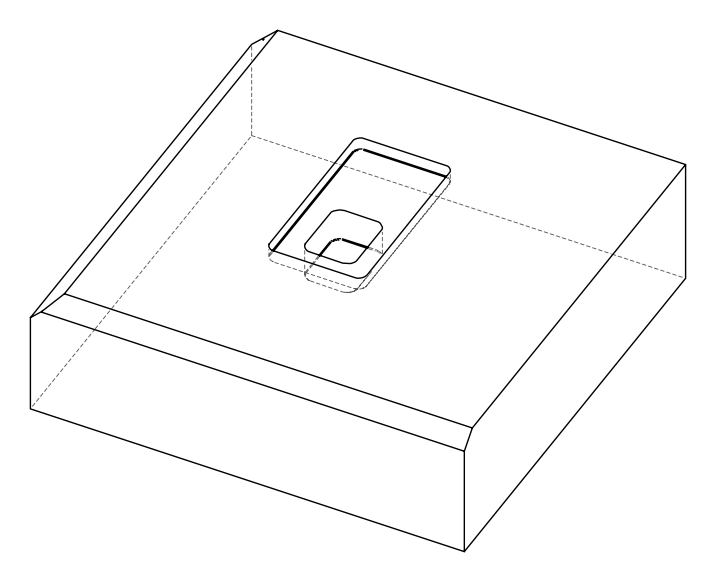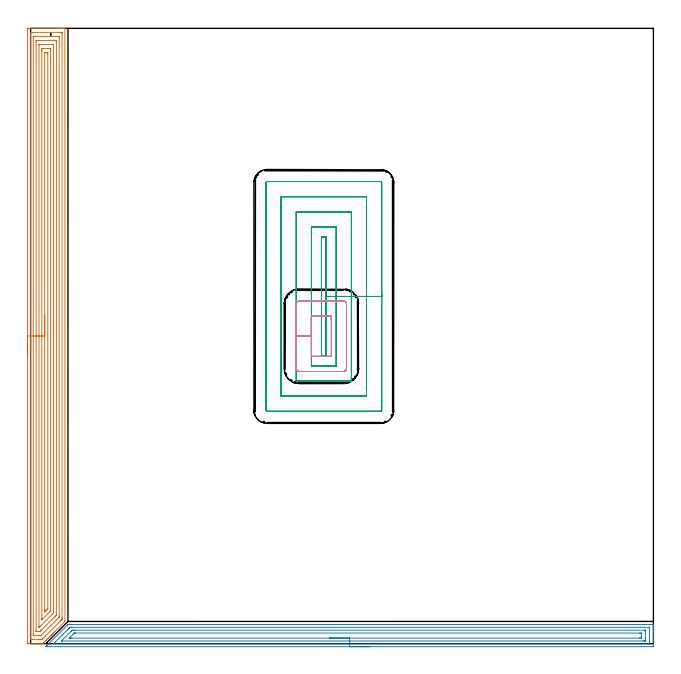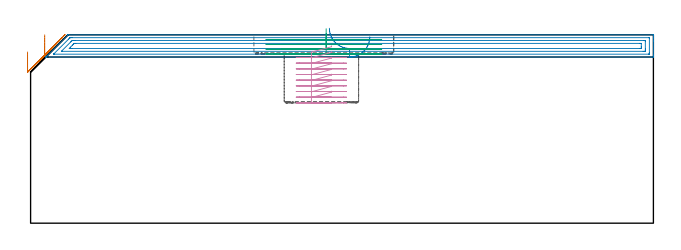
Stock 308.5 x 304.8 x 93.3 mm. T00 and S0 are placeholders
(PLAN: 4 operations, 1 tool changes, 40.7 min)
(1 AREA_MILL | FG_CHAMFER_SURFACE | UGT0205_001 | 17.18 min | 52162 mm3)
(2 AREA_MILL_1 | FG_CHAMFER_SURFACE_1 | UGT0205_001 | 9.73 min | 17769 mm3)
(3 MILL_RECTANGULAR_POCKET | POCKET_RECTANGULAR_STRAIGHT | UGT0201_092 | Follow Part, ap 3, ae 75% | 9.61 min | 82379 mm3)
(4 MILL_RECTANGULAR_POCKET_1 | POCKET_RECTANGULAR_STRAIGHT_1 | UGT0201_092 | Follow Part, ap 3, ae 75% | 4.16 min | 40645 mm3)
(TOOL UGT0205_001 | Chamfer Mill 20 x 3 x 45 deg. | D20 FL50 Z2)
(TOOL UGT0201_092 | End mill 12 mm | D12 R1 FL26 Z4)
(OP 1 AREA_MILL)
G17 G21 G94 G90
T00 M6
G54
G17 G0 G90 X-1.5 Y142.4 S1061 M3
G43 Z103.3 H0
Z84.8
G94 G1 Y142.438 Z83.928 F250.
Y142.552 Z83.063
Y142.741 Z82.212
Y143.003 Z81.38
Y143.337 Z80.574
Y143.74 Z79.8
Y144.208 Z79.064
Y144.74 Z78.372
Y145.329 Z77.729
Y145.972 Z77.14
Y146.664 Z76.608
Y147.4 Z76.14
Y148.174 Z75.737
Y148.98 Z75.403
Y149.812 Z75.141
Y150.664 Z74.952
Y151.528 Z74.838
Y152.4 Z74.8
Y303.744
X-1.499 Y304.189 Z74.801
X-1.495 Y304.632 Z74.803
X-1.492 Y304.79 Z74.806
X-1.058 Y304.795 Z75.239
X-0.455 Y304.8 Z75.842
X13.312 Z89.607
X13.915 Z90.21
X14.471 Z90.768
X14.796 Z91.092
X15.352 Z91.648
X15.677 Z91.972
X16.328 Z92.627
X16.674 Z92.973
X16.999 Y304.796 Z93.29
X17. Y304.635 Z93.3
Y11.326
X16.998 Y10.997 Z93.295
X12.154 Y6.152 Z88.45
X11.583 Y5.583 Z87.883
X11.374 Y5.373 Z87.672
X11.273 Y5.271 Z87.569
X10.833 Y4.832 Z87.132
X10.392 Y4.39 Z86.688
X10.183 Y4.183 Z86.483
X10.141 Y4.141 Z86.441
X9.512 Y3.51 Z85.808
X9.295 Y3.295 Z85.595
X8.631 Y2.629 Z84.927
X8.449 Y2.449 Z84.749
X8.397 Y2.397 Z84.697
X7.75 Y1.749 Z84.047
X7.602 Y1.602 Z83.902
X6.506 Y0.505 Z82.805
X6.282 Y0.28 Z82.579
X6.164 Y0.165 Z82.462
X6. Y0.01 Z82.299
X5.988 Y0.008 Z82.288
X5.338 Y0. Z81.637
X3.902 Z80.198
X0.981 Z77.277
X-0.78 Z75.517
X-1.058 Y0.002 Z75.239
X-1.266 Y0.004 Z75.031
X-1.492 Y0.01 Z74.806
X-1.495 Y0.168 Z74.803
X-1.499 Y0.611 Z74.801
X-1.5 Y1.06 Z74.8
Y152.4
X-0.086 Z76.214
Y301.51
X-0.084 Y302.309 Z76.216
X-0.083 Y302.403 Z76.217
X-0.073 Y302.79 Z76.227
X0.315 Y302.797 Z76.615
X0.704 Y302.799 Z77.004
X1.193 Y302.8 Z77.493
X14.796 Y302.799 Z91.096
X15.289 Y302.796 Z91.589
X15.492 Y302.79 Z91.792
X15.579 Y302.765 Z91.879
X15.584 Y302.497 Z91.884
X15.585 Y302.403 Z91.885
X15.586 Y13.112 Z91.886
X15.582 Y12.315 Z91.882
X15.579 Y12.219 Z91.879
X15.566 Y12.027 Z91.866
X15.44 Y11.896 Z91.74
X15.278 Y11.73 Z91.578
X14.876 Y11.326 Z91.176
X5.948 Y2.397 Z82.248
X5.664 Y2.117 Z81.964
X5.582 Y2.04 Z81.882
X5.55 Y2.012 Z81.85
X5.494 Y2.006 Z81.794
X5.108 Y2.002 Z81.408
X4.618 Y2. Z80.918
X4.227 Z80.527
X1.095 Z77.395
X0.704 Y2.001 Z77.004
X0.211 Y2.003 Z76.511
X0.008 Y2.01 Z76.308
X-0.079 Y2.035 Z76.221
X-0.084 Y2.303 Z76.216
X-0.085 Y2.397 Z76.215
X-0.086 Y152.4 Z76.214
X1.328 Z77.628
X1.329 Y300.617 Z77.629
X1.33 Y300.747 Z77.63
X1.332 Y300.778 Z77.632
X1.334 Y300.787 Z77.634
X1.345 Y300.791 Z77.645
X1.406 Y300.798 Z77.706
X1.584 Y300.799 Z77.884
X2.285 Y300.8 Z78.585
X13.915 Y300.799 Z90.215
X14.096 Y300.795 Z90.396
X14.146 Y300.79 Z90.446
X14.165 Y300.786 Z90.465
X14.167 Y300.772 Z90.467
X14.17 Y300.704 Z90.47
X14.171 Y300.617 Z90.471
Y300.358
Y13.746
X14.166 Y13.112 Z90.466
X14.165 Y13.083 Z90.465
X14.148 Y13.059 Z90.448
X14.111 Y13.015 Z90.411
X14.062 Y12.963 Z90.362
X10.072 Y8.971 Z86.372
X5.283 Y4.183 Z81.583
X5.193 Y4.097 Z81.493
X5.108 Y4.017 Z81.408
X4.405 Y4.002 Z80.705
X4.227 Y4.001 Z80.527
X3.526 Y4. Z79.826
X1.765 Z78.065
X1.584 Y4.001 Z77.884
X1.404 Y4.005 Z77.704
X1.354 Y4.01 Z77.654
X1.335 Y4.014 Z77.635
X1.333 Y4.028 Z77.633
X1.33 Y4.096 Z77.63
X1.329 Y4.183 Z77.629
X1.328 Y4.442 Z77.628
Y152.4
X2.743 Z79.043
Y297.939
X2.745 Y298.548 Z79.045
X2.748 Y298.753 Z79.048
X2.749 Y298.783 Z79.049
X2.763 Y298.79 Z79.063
X2.815 Y298.794 Z79.115
X2.921 Y298.797 Z79.221
X3.346 Y298.8 Z79.646
X12.582 Y298.799 Z88.882
X12.682 Y298.797 Z88.982
X12.731 Y298.793 Z89.031
X12.75 Y298.79 Z89.05
X12.751 Y298.776 Z89.051
X12.754 Y298.673 Z89.054
X12.757 Y298.22 Z89.057
Y14.897
X12.755 Y14.288 Z89.055
X12.752 Y14.146 Z89.052
X12.75 Y14.115 Z89.05
X12.728 Y14.088 Z89.028
X12.653 Y14.004 Z88.953
X12.403 Y13.752 Z88.703
X12.154 Y13.502 Z88.454
X5.309 Y6.658 Z81.609
X5.108 Y6.458 Z81.408
X4.862 Y6.218 Z81.162
X4.648 Y6.012 Z80.948
X4.227 Y6.001 Z80.527
X4.196 Y6. Z80.496
X3.346 Z79.646
X2.918 Y6.001 Z79.218
X2.818 Y6.003 Z79.118
X2.769 Y6.007 Z79.069
X2.75 Y6.01 Z79.05
X2.749 Y6.024 Z79.049
X2.746 Y6.127 Z79.046
X2.743 Y6.58 Z79.043
Y152.4
X4.157 Z80.457
X4.158 Y296.437 Z80.458
X4.161 Y296.72 Z80.461
X4.164 Y296.793 Z80.464
X4.168 Y296.795 Z80.468
X4.187 Y296.798 Z80.487
X4.227 Y296.8 Z80.527
X4.469 Z80.769
X10.635 Z86.935
X11.273 Y296.797 Z87.573
X11.315 Y296.794 Z87.615
X11.332 Y296.791 Z87.632
X11.337 Y296.649 Z87.637
X11.342 Y296.366 Z87.642
X11.343 Y296.224 Z87.643
Y296.153
X11.342 Y15.506 Z87.642
X11.339 Y15.223 Z87.639
X11.336 Y15.145 Z87.636
X11.331 Y15.136 Z87.631
X11.314 Y15.114 Z87.614
X11.273 Y15.071 Z87.573
X11.187 Y14.985 Z87.487
X4.849 Y8.647 Z81.149
X4.534 Y8.336 Z80.834
X4.227 Y8.036 Z80.527
X4.183 Y8.01 Z80.483
X4.168 Z80.468
X4.163 Y8.151 Z80.463
X4.158 Y8.434 Z80.458
X4.157 Y8.576 Z80.457
Y8.647
Y152.4
X5.571 Z81.871
Y293.474
X5.572 Y293.896 Z81.872
X5.575 Y294.367 Z81.875
X5.578 Y294.783 Z81.878
X5.988 Y294.791 Z82.288
X6.444 Y294.798 Z82.744
X8.631 Y294.8 Z84.931
X9.086 Y294.798 Z85.386
X9.512 Y294.79 Z85.812
X9.922 Y294.78 Z86.222
X9.925 Y294.367 Z86.225
X9.928 Y293.945 Z86.228
X9.929 Y288.74 Z86.229
X9.928 Y16.683 Z86.228
X9.926 Y16.263 Z86.226
X9.923 Y16.203 Z86.223
X9.92 Y16.179 Z86.22
X9.906 Y16.163 Z86.206
X9.827 Y16.079 Z86.127
X9.543 Y15.79 Z85.843
X5.971 Y12.219 Z82.271
X5.809 Y12.061 Z82.109
X5.578 Y11.838 Z81.878
X5.574 Y12.219 Z81.874
X5.572 Y12.488 Z81.872
X5.571 Y152.4 Z81.871
X6.985 Z83.285
X6.986 Y292.463 Z83.286
X6.987 Y292.581 Z83.287
X6.99 Y292.774 Z83.29
X6.992 Y292.789 Z83.292
X7.06 Y292.793 Z83.36
X7.175 Y292.797 Z83.475
X7.75 Y292.8 Z84.05
X8.415 Z84.715
X8.476 Y292.797 Z84.776
X8.494 Y292.794 Z84.794
X8.508 Y292.79 Z84.808
X8.51 Y292.765 Z84.81
X8.513 Y292.7 Z84.813
X8.514 Y292.581 Z84.814
X8.515 Y291.806 Z84.815
X8.514 Y17.382 Z84.814
X8.513 Y17.285 Z84.813
X8.51 Y17.238 Z84.81
X8.508 Y17.218 Z84.808
X8.495 Y17.203 Z84.795
X8.309 Y17.009 Z84.609
X7.986 Y16.683 Z84.286
X7.75 Y16.447 Z84.05
X7.423 Y16.121 Z83.723
X7.088 Y15.79 Z83.388
X7.062 Y15.771 Z83.362
X6.992 Y15.79 Z83.292
X6.985 Y16.683 Z83.285
Y152.4
Y153.272 Z83.323
Y154.136 Z83.437
Y154.988 Z83.626
Y155.82 Z83.888
Y156.626 Z84.222
Y157.4 Z84.625
Y158.136 Z85.094
Y158.828 Z85.625
Y159.471 Z86.214
Y160.06 Z86.857
Y160.592 Z87.549
Y161.06 Z88.285
Y161.463 Z89.059
Y161.797 Z89.865
Y162.059 Z90.697
Y162.248 Z91.549
Y162.362 Z92.414
Y162.4 Z93.285
G0 Z103.3
M5
M2
(OP 2 AREA_MILL_1)
G17 G21 G94 G90
T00 M6
G54
G17 G0 G90 X168. Y-1.5 S1061 M3
G43 Z103.3 H0
Z92.3
G94 G1 X167.962 Z91.428 F250.
X167.848 Z90.564
X167.659 Z89.712
X167.397 Z88.88
X167.063 Z88.074
X166.66 Z87.3
X166.192 Z86.564
X165.66 Z85.872
X165.071 Z85.229
X164.428 Z84.64
X163.736 Z84.108
X163. Z83.64
X162.226 Z83.237
X161.42 Z82.903
X160.588 Z82.641
X159.737 Z82.452
X158.872 Z82.338
X158. Z82.3
X7.606
X7.508 Y-1.497 Z82.301
Y-1.491 Z82.307
X8.095 Y-0.905 Z82.895
X18.25 Y9.25 Z93.049
X18.497 Y9.499 Z93.295
X18.499
X18.81 Y9.5 Z93.3
X308.344
X308.49 Y9.497 Z93.288
X308.492 Y9.45 Z93.242
X308.5 Y9.082 Z92.882
Y8.638 Z92.437
Y8.013 Z91.808
Y6.808 Z90.605
Y6.229 Z90.023
Y-0.615 Z83.182
X308.498 Y-0.905 Z82.893
X308.493 Y-1.492 Z82.306
X308.487 Y-1.494 Z82.304
X307.897 Y-1.5 Z82.3
X158.
Y-0.086 Z83.714
X11.672 Y-0.085 Z83.715
X11.599 Y-0.084 Z83.716
X11.453 Y-0.08 Z83.72
X11.384 Y-0.077 Z83.723
X11.403 Y-0.054 Z83.746
X11.44 Y-0.013 Z83.787
X11.554 Y0.104 Z83.904
X11.672 Y0.222 Z84.022
X18.81 Y7.36 Z91.16
X19.137 Y7.686 Z91.486
X19.47 Y8.013 Z91.813
X19.517 Y8.056 Z91.856
X19.56 Y8.079 Z91.879
X19.632 Y8.083 Z91.883
X19.702 Y8.084 Z91.884
X20.521 Y8.086 Z91.886
X306.186 Y8.085 Z91.885
X306.332 Y8.084 Z91.884
X306.429 Y8.081 Z91.881
X306.491 Y8.078 Z91.878
X306.493 Y8.067 Z91.867
X306.496 Y8.013 Z91.813
X306.5 Y7.626 Z91.426
Y0.492 Z84.292
X306.496 Y-0.013 Z83.787
X306.493 Y-0.06 Z83.74
X306.491 Y-0.078 Z83.722
X306.405 Y-0.081 Z83.719
X306.259 Y-0.085 Z83.715
X306.186 Y-0.086 Z83.714
X306.113
X158.
Y1.328 Z85.128
X15.682 Y1.329 Z85.129
X15.254 Y1.333 Z85.133
X15.241 Y1.335 Z85.135
X15.24 Y1.337 Z85.137
X15.241 Y1.34 Z85.14
X19.916 Y6.016 Z89.816
X20.132 Y6.229 Z90.029
X20.367 Y6.456 Z90.256
X20.594 Y6.664 Z90.464
X21.047 Y6.669 Z90.469
X21.486 Y6.671 Z90.471
X21.936
X303.887
X304.328 Y6.667 Z90.467
X304.474 Y6.665 Z90.465
X304.49 Y6.662 Z90.462
X304.494 Y6.606 Z90.406
X304.498 Y6.515 Z90.315
X304.499 Y6.401 Z90.201
X304.5 Y6.229 Z90.029
Y2.491 Z86.291
X304.499 Y1.771 Z85.571
X304.498 Y1.601 Z85.401
X304.491 Y1.428 Z85.228
X304.485 Y1.335 Z85.135
X304.439 Y1.333 Z85.133
X304.328 Y1.331 Z85.131
X303.878 Y1.329 Z85.129
X303.436 Y1.328 Z85.128
X158.
Y2.743 Z86.543
X20.408
X19.702 Y2.744 Z86.544
X19.619 Y2.745 Z86.545
X19.122 Y2.761 Z86.561
X19.702 Y3.353 Z87.153
X20.794 Y4.446 Z88.246
X21.141 Y4.791 Z88.591
X21.486 Y5.134 Z88.934
X21.592 Y5.232 Z89.032
X21.622 Y5.25 Z89.05
X21.669 Y5.253 Z89.053
X21.77 Y5.255 Z89.055
X21.973 Y5.257 Z89.057
X22.379
X301.732
X302.469 Y5.252 Z89.052
X302.485 Y5.251 Z89.051
X302.49 Y5.238 Z89.038
X302.495 Y5.19 Z88.99
X302.498 Y5.09 Z88.89
X302.5 Y3.598 Z87.398
Y3.13 Z86.93
X302.498 Y2.918 Z86.718
X302.494 Y2.812 Z86.612
X302.49 Y2.761 Z86.561
X302.483 Y2.749 Z86.549
X302.459 Y2.747 Z86.547
X301.652 Y2.743 Z86.543
X301.571
X158.
X157.128 Z86.581
X156.264 Z86.695
X155.412 Z86.883
X154.58 Z87.146
X153.774 Z87.48
X153. Z87.882
X152.264 Z88.351
X151.572 Z88.882
X150.929 Z89.472
X150.34 Z90.115
X149.809 Z90.807
X149.34 Z91.543
X148.937 Z92.316
X148.603 Z93.122
X148.341 Z93.954
X148.152 Z94.806
X148.038 Z95.671
X148. Z96.543
G0 Z103.3
M5
M2
(OP 3 MILL_RECTANGULAR_POCKET)
G17 G21 G94 G90
T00 M6
G54
G17 G0 G90 X146.4 Y151.94 S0 M3
G43 Z103.3 H0
Z96.3
G94 G1 Y172. Z90.925 F250.
Y201.4 F500.
X144.1
Y142.6
X146.4
Y172.
X151.4
Y206.4
X139.1
Y137.6
X151.4
Y172.
X158.9
Y213.9
X131.6
Y130.1
X158.9
Y172.
X166.4
Y221.4
X124.1
Y122.6
X166.4
Y172.
X173.9
Y228.3
G3 X173.3 Y228.9 R0.6
G1 X117.2
G3 X116.6 Y228.3 R0.6
G1 Y115.7
G3 X117.2 Y115.1 R0.6
G1 X173.3
G3 X173.9 Y115.7 R0.6
G1 Y172.
Y173.
G0 X146.4 Y151.94 Z93.925
G1 Y172. Z88.55 F250.
Y201.4 F500.
X144.1
Y142.6
X146.4
Y172.
X151.4
Y206.4
X139.1
Y137.6
X151.4
Y172.
X158.9
Y213.9
X131.6
Y130.1
X158.9
Y172.
X166.4
Y221.4
X124.1
Y122.6
X166.4
Y172.
X173.9
Y228.3
G3 X173.3 Y228.9 R0.6
G1 X117.2
G3 X116.6 Y228.3 R0.6
G1 Y115.7
G3 X117.2 Y115.1 R0.6
G1 X173.3
G3 X173.9 Y115.7 R0.6
G1 Y172.
Y173.
G0 X146.4 Y151.94 Z91.55
G1 Y172. Z86.175 F250.
Y201.4 F500.
X144.1
Y142.6
X146.4
Y172.
X151.4
Y206.4
X139.1
Y137.6
X151.4
Y172.
X158.9
Y213.9
X131.6
Y130.1
X158.9
Y172.
X166.4
Y221.4
X124.1
Y122.6
X166.4
Y172.
X173.9
Y228.3
G3 X173.3 Y228.9 R0.6
G1 X117.2
G3 X116.6 Y228.3 R0.6
G1 Y115.7
G3 X117.2 Y115.1 R0.6
G1 X173.3
G3 X173.9 Y115.7 R0.6
G1 Y172.
Y173.
G0 X146.4 Y151.94 Z89.175
G1 Y172. Z83.8 F250.
Y201.4 F500.
X144.1
Y142.6
X146.4
Y172.
X151.4
Y206.4
X139.1
Y137.6
X151.4
Y172.
X158.9
Y213.9
X131.6
Y130.1
X158.9
Y172.
X166.4
Y221.4
X124.1
Y122.6
X166.4
Y172.
X173.9
Y228.3
G3 X173.3 Y228.9 R0.6
G1 X117.2
G3 X116.6 Y228.3 R0.6
G1 Y115.7
G3 X117.2 Y115.1 R0.6
G1 X173.3
G3 X173.9 Y115.7 R0.6
G1 Y172.
Y173.
G0 Z103.3
M5
M2
(OP 4 MILL_RECTANGULAR_POCKET_1)
G17 G21 G94 G90
T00 M6
G54
G17 G0 G90 X149. Y160.373 S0 M3
G43 Z103.3 H0
Z87.875
G94 G1 Y162.2 Z87.385 F250.
X139.1 Z84.733
Y152.25 Z82.067
Y142.3 F500.
X149.
Y162.2
X139.1
Y152.25
X131.6
Y136.3
G3 X133.1 Y134.8 R1.5
G1 X155.
G3 X156.5 Y136.3 R1.5
G1 Y168.2
G3 X155. Y169.7 R1.5
G1 X133.1
G3 X131.6 Y168.2 R1.5
G1 Y152.25
Y151.25
G0 X149. Y160.373 Z85.067
G1 Y162.2 Z84.577 F250.
X139.1 Z81.924
Y152.25 Z79.258
Y142.3 F500.
X149.
Y162.2
X139.1
Y152.25
X131.6
Y136.3
G3 X133.1 Y134.8 R1.5
G1 X155.
G3 X156.5 Y136.3 R1.5
G1 Y168.2
G3 X155. Y169.7 R1.5
G1 X133.1
G3 X131.6 Y168.2 R1.5
G1 Y152.25
Y151.25
G0 X149. Y160.373 Z82.258
G1 Y162.2 Z81.769 F250.
X139.1 Z79.116
Y152.25 Z76.45
Y142.3 F500.
X149.
Y162.2
X139.1
Y152.25
X131.6
Y136.3
G3 X133.1 Y134.8 R1.5
G1 X155.
G3 X156.5 Y136.3 R1.5
G1 Y168.2
G3 X155. Y169.7 R1.5
G1 X133.1
G3 X131.6 Y168.2 R1.5
G1 Y152.25
Y151.25
G0 X149. Y160.373 Z79.45
G1 Y162.2 Z78.96 F250.
X139.1 Z76.308
Y152.25 Z73.642
Y142.3 F500.
X149.
Y162.2
X139.1
Y152.25
X131.6
Y136.3
G3 X133.1 Y134.8 R1.5
G1 X155.
G3 X156.5 Y136.3 R1.5
G1 Y168.2
G3 X155. Y169.7 R1.5
G1 X133.1
G3 X131.6 Y168.2 R1.5
G1 Y152.25
Y151.25
G0 X149. Y160.373 Z76.642
G1 Y162.2 Z76.152 F250.
X139.1 Z73.499
Y152.25 Z70.833
Y142.3 F500.
X149.
Y162.2
X139.1
Y152.25
X131.6
Y136.3
G3 X133.1 Y134.8 R1.5
G1 X155.
G3 X156.5 Y136.3 R1.5
G1 Y168.2
G3 X155. Y169.7 R1.5
G1 X133.1
G3 X131.6 Y168.2 R1.5
G1 Y152.25
Y151.25
G0 X149. Y160.373 Z73.833
G1 Y162.2 Z73.344 F250.
X139.1 Z70.691
Y152.25 Z68.025
Y142.3 F500.
X149.
Y162.2
X139.1
Y152.25
X131.6
Y136.3
G3 X133.1 Y134.8 R1.5
G1 X155.
G3 X156.5 Y136.3 R1.5
G1 Y168.2
G3 X155. Y169.7 R1.5
G1 X133.1
G3 X131.6 Y168.2 R1.5
G1 Y152.25
Y151.25
G0 X149. Y160.373 Z71.025
G1 Y162.2 Z70.535 F250.
X139.1 Z67.883
Y152.25 Z65.217
Y142.3 F500.
X149.
Y162.2
X139.1
Y152.25
X131.6
Y136.3
G3 X133.1 Y134.8 R1.5
G1 X155.
G3 X156.5 Y136.3 R1.5
G1 Y168.2
G3 X155. Y169.7 R1.5
G1 X133.1
G3 X131.6 Y168.2 R1.5
G1 Y152.25
Y151.25
G0 X149. Y160.373 Z68.217
G1 Y162.2 Z67.727 F250.
X139.1 Z65.074
Y152.25 Z62.408
Y142.3 F500.
X149.
Y162.2
X139.1
Y152.25
X131.6
Y136.3
G3 X133.1 Y134.8 R1.5
G1 X155.
G3 X156.5 Y136.3 R1.5
G1 Y168.2
G3 X155. Y169.7 R1.5
G1 X133.1
G3 X131.6 Y168.2 R1.5
G1 Y152.25
Y151.25
G0 X149. Y160.373 Z65.408
G1 Y162.2 Z64.919 F250.
X139.1 Z62.266
Y152.25 Z59.6
Y142.3 F500.
X149.
Y162.2
X139.1
Y152.25
X131.6
Y136.3
G3 X133.1 Y134.8 R1.5
G1 X155.
G3 X156.5 Y136.3 R1.5
G1 Y168.2
G3 X155. Y169.7 R1.5
G1 X133.1
G3 X131.6 Y168.2 R1.5
G1 Y152.25
Y151.25
G0 Z103.3
M5
M2
